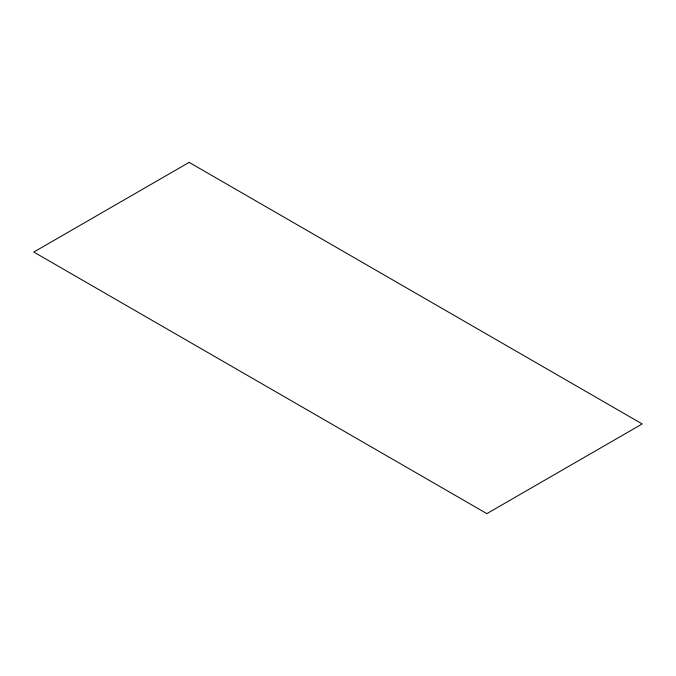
<?xml version="1.0" encoding="UTF-8"?>
<svg xmlns="http://www.w3.org/2000/svg" width="676" height="676" viewBox="0 0 676 676"><rect width="100%" height="100%" fill="white"/><g stroke="black" fill="none" stroke-linecap="round" stroke-linejoin="round"><path stroke-width="1.01" d="M189.136 162.375L33.8 252.055L486.864 513.625L642.2 423.945L189.136 162.375"/></g></svg>
